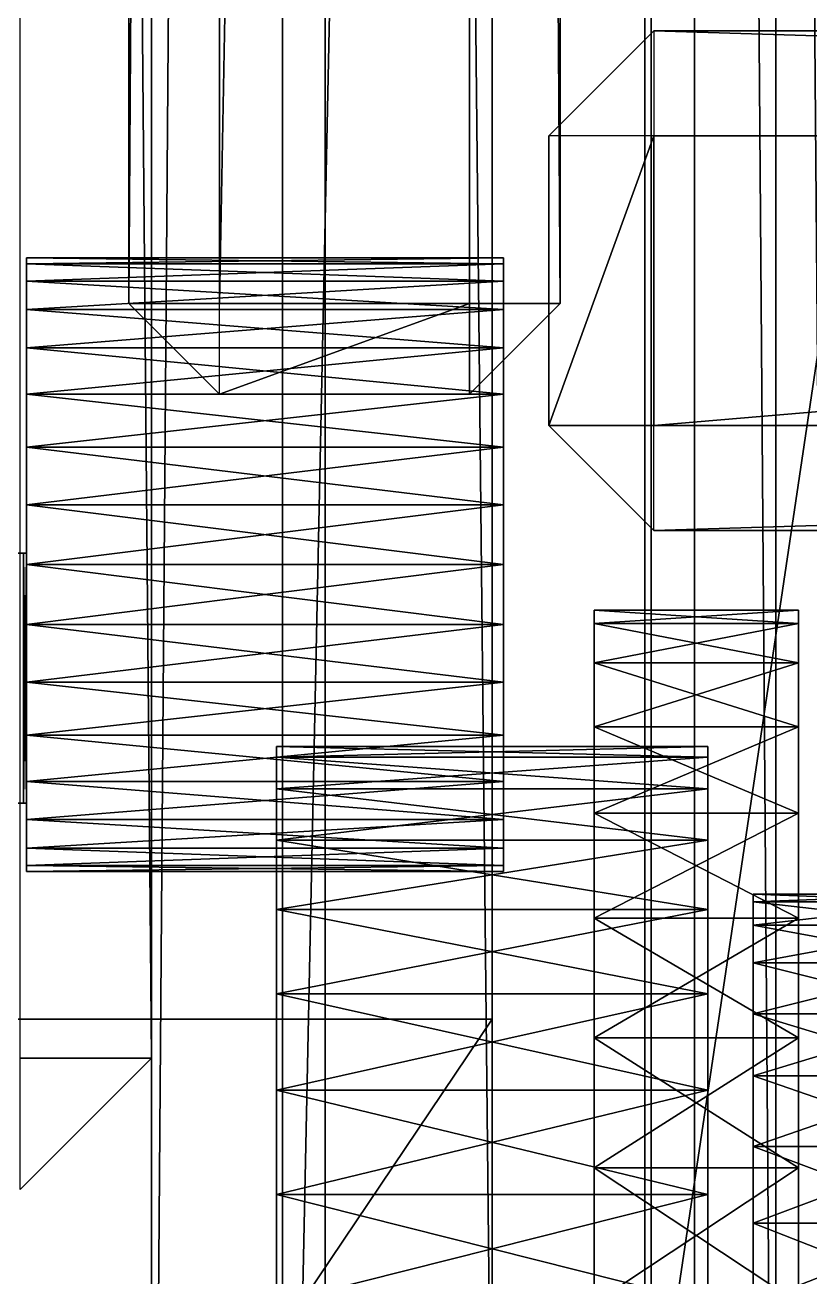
# Model space of a CAD drawing. Header units: millimetres. Extents: x -18 to 4450, y -985 to 970.
# Drawn here: x 3428.9 to 3498, y -672.7 to -562.5 of the extents above; entities that cross this region are included whole.
import ezdxf

# ---------------------------------------------------------------- set-up
doc = ezdxf.new("R2010")
doc.units = ezdxf.units.MM
for name, color, linetype in [('body__floor_pan', 40, 'CONTINUOUS'), ('body__left_rear_tail_lamp', 1, 'CONTINUOUS'), ('body__rear_left_tail_lamp_chrome_bezel', 9, 'CONTINUOUS'), ('body__rear_left_tail_lamp_inner_lens', 1, 'CONTINUOUS'), ('body__tailgate_hinge_or_chain_anchor_1', 9, 'CONTINUOUS'), ('body__tailgate_lower_pressed_panel', 40, 'CONTINUOUS'), ('body__tailgate_panel', 40, 'CONTINUOUS'), ('body__tailgate_upper_pressed_panel', 40, 'CONTINUOUS'), ('chassis__left_rear_bumper_stay_bolt_1', 9, 'CONTINUOUS'), ('chassis__left_rear_bumper_stay_outer_plate', 251, 'CONTINUOUS'), ('hard_top__left_hardtop_rear_corner_radius_facet', 8, 'CONTINUOUS'), ('hard_top__rear_barn_door_left_subtle_crown', 40, 'CONTINUOUS'), ('hard_top__rear_hardtop_panel', 40, 'CONTINUOUS'), ('hard_top__rear_roof_overhang_skin', 7, 'CONTINUOUS'), ('hard_top__white_hardtop_crowned_roof_skin', 7, 'CONTINUOUS'), ('hard_top__white_hardtop_roof', 7, 'CONTINUOUS')]:
    doc.layers.add(name, color=color, linetype=linetype)

msp = doc.modelspace()

# ---------------------------------------------------------------- linework, layer by layer
at = {"layer": 'body__floor_pan'}
for points in [[(3440.000057, -653.450012, 626.550019), (3428.450108, -653.450012, 615.00001), (3428.450108, 653.450012, 615.00001)], [(3440.000057, -653.450012, 626.550019), (3428.450108, 653.450012, 615.00001), (3440.000057, 653.450012, 626.550019)], [(3440.000057, -653.450012, 658.450007), (3428.450108, -653.450012, 670.000017), (3428.450108, 653.450012, 670.000017)], [(3440.000057, -653.450012, 658.450007), (3428.450108, 653.450012, 670.000017), (3440.000057, 653.450012, 658.450007)], [(3440.000057, -653.450012, 626.550019), (3440.000057, 653.450012, 626.550019), (3440.000057, 653.450012, 658.450007)], [(3440.000057, -653.450012, 626.550019), (3440.000057, 653.450012, 658.450007), (3440.000057, -653.450012, 658.450007)], [(3440.000057, -653.450012, 626.550019), (3428.450108, -665.000021, 626.550019), (3428.450108, -665.000021, 658.450007)], [(3440.000057, -653.450012, 626.550019), (3428.450108, -665.000021, 658.450007), (3440.000057, -653.450012, 658.450007)], [(3440.000057, -653.450012, 626.550019), (3428.450108, -665.000021, 626.550019), (3428.450108, -653.450012, 615.00001)], [(3440.000057, -653.450012, 658.450007), (3428.450108, -665.000021, 658.450007), (3428.450108, -653.450012, 670.000017)]]:
    msp.add_3dface(points, dxfattribs=at)
at = {"layer": 'body__left_rear_tail_lamp'}
for points in [[(3450.999975, -625.999987, 930.000007), (3489.000082, -625.999987, 930.000007), (3489.000082, -626.941502, 939.5594)], [(3450.999975, -625.999987, 930.000007), (3489.000082, -626.941502, 939.5594), (3450.999975, -626.941502, 939.5594)], [(3450.999975, -675.000012, 930.000007), (3450.999975, -626.941502, 939.5594), (3450.999975, -625.999987, 930.000007)], [(3450.999975, -626.941502, 920.440555), (3489.000082, -626.941502, 920.440555), (3489.000082, -625.999987, 930.000007)], [(3450.999975, -626.941502, 920.440555), (3489.000082, -625.999987, 930.000007), (3450.999975, -625.999987, 930.000007)], [(3450.999975, -675.000012, 930.000007), (3450.999975, -625.999987, 930.000007), (3450.999975, -626.941502, 920.440555)], [(3450.999975, -626.941502, 939.5594), (3489.000082, -626.941502, 939.5594), (3489.000082, -629.729927, 948.751509)], [(3450.999975, -626.941502, 939.5594), (3489.000082, -629.729927, 948.751509), (3450.999975, -629.729927, 948.751509)], [(3450.999975, -675.000012, 930.000007), (3450.999975, -629.729927, 948.751509), (3450.999975, -626.941502, 939.5594)], [(3450.999975, -629.729927, 911.248505), (3489.000082, -629.729927, 911.248505), (3489.000082, -626.941502, 920.440555)], [(3450.999975, -629.729927, 911.248505), (3489.000082, -626.941502, 920.440555), (3450.999975, -626.941502, 920.440555)], [(3450.999975, -675.000012, 930.000007), (3450.999975, -626.941502, 920.440555), (3450.999975, -629.729927, 911.248505)], [(3489.000082, -675.000012, 930.000007), (3489.000082, -625.999987, 930.000007), (3489.000082, -626.941502, 939.5594)], [(3489.000082, -675.000012, 930.000007), (3489.000082, -626.941502, 920.440555), (3489.000082, -625.999987, 930.000007)], [(3489.000082, -675.000012, 930.000007), (3489.000082, -626.941502, 939.5594), (3489.000082, -629.729927, 948.751509)], [(3489.000082, -675.000012, 930.000007), (3489.000082, -629.729927, 911.248505), (3489.000082, -626.941502, 920.440555)], [(3450.999975, -629.729927, 948.751509), (3489.000082, -629.729927, 948.751509), (3489.000082, -634.257972, 957.222939)], [(3450.999975, -629.729927, 948.751509), (3489.000082, -634.257972, 957.222939), (3450.999975, -634.257972, 957.222939)], [(3450.999975, -675.000012, 930.000007), (3450.999975, -634.257972, 957.222939), (3450.999975, -629.729927, 948.751509)], [(3450.999975, -634.257972, 902.777076), (3489.000082, -634.257972, 902.777076), (3489.000082, -629.729927, 911.248505)], [(3450.999975, -634.257972, 902.777076), (3489.000082, -629.729927, 911.248505), (3450.999975, -629.729927, 911.248505)], [(3450.999975, -675.000012, 930.000007), (3450.999975, -629.729927, 911.248505), (3450.999975, -634.257972, 902.777076)], [(3489.000082, -675.000012, 930.000007), (3489.000082, -629.729927, 948.751509), (3489.000082, -634.257972, 957.222939)], [(3489.000082, -675.000012, 930.000007), (3489.000082, -634.257972, 902.777076), (3489.000082, -629.729927, 911.248505)], [(3450.999975, -634.257972, 957.222939), (3489.000082, -634.257972, 957.222939), (3489.000082, -640.351772, 964.648247)], [(3450.999975, -634.257972, 957.222939), (3489.000082, -640.351772, 964.648247), (3450.999975, -640.351772, 964.648247)], [(3450.999975, -675.000012, 930.000007), (3450.999975, -640.351772, 964.648247), (3450.999975, -634.257972, 957.222939)], [(3450.999975, -640.351772, 895.351768), (3489.000082, -640.351772, 895.351768), (3489.000082, -634.257972, 902.777076)], [(3450.999975, -640.351772, 895.351768), (3489.000082, -634.257972, 902.777076), (3450.999975, -634.257972, 902.777076)], [(3450.999975, -675.000012, 930.000007), (3450.999975, -634.257972, 902.777076), (3450.999975, -640.351772, 895.351768)], [(3489.000082, -675.000012, 930.000007), (3489.000082, -634.257972, 957.222939), (3489.000082, -640.351772, 964.648247)], [(3489.000082, -675.000012, 930.000007), (3489.000082, -640.351772, 895.351768), (3489.000082, -634.257972, 902.777076)], [(3450.999975, -640.351772, 964.648247), (3489.000082, -640.351772, 964.648247), (3489.000082, -647.777081, 970.741987)], [(3450.999975, -640.351772, 964.648247), (3489.000082, -647.777081, 970.741987), (3450.999975, -647.777081, 970.741987)], [(3450.999975, -675.000012, 930.000007), (3450.999975, -647.777081, 970.741987), (3450.999975, -640.351772, 964.648247)], [(3450.999975, -647.777081, 889.257967), (3489.000082, -647.777081, 889.257967), (3489.000082, -640.351772, 895.351768)], [(3450.999975, -647.777081, 889.257967), (3489.000082, -640.351772, 895.351768), (3450.999975, -640.351772, 895.351768)], [(3450.999975, -675.000012, 930.000007), (3450.999975, -640.351772, 895.351768), (3450.999975, -647.777081, 889.257967)], [(3489.000082, -675.000012, 930.000007), (3489.000082, -640.351772, 964.648247), (3489.000082, -647.777081, 970.741987)], [(3489.000082, -675.000012, 930.000007), (3489.000082, -647.777081, 889.257967), (3489.000082, -640.351772, 895.351768)], [(3450.999975, -647.777081, 970.741987), (3489.000082, -647.777081, 970.741987), (3489.000082, -656.24851, 975.270092)], [(3450.999975, -647.777081, 970.741987), (3489.000082, -656.24851, 975.270092), (3450.999975, -656.24851, 975.270092)], [(3450.999975, -675.000012, 930.000007), (3450.999975, -656.24851, 975.270092), (3450.999975, -647.777081, 970.741987)], [(3450.999975, -656.24851, 884.729922), (3489.000082, -656.24851, 884.729922), (3489.000082, -647.777081, 889.257967)], [(3450.999975, -656.24851, 884.729922), (3489.000082, -647.777081, 889.257967), (3450.999975, -647.777081, 889.257967)], [(3450.999975, -675.000012, 930.000007), (3450.999975, -647.777081, 889.257967), (3450.999975, -656.24851, 884.729922)], [(3489.000082, -675.000012, 930.000007), (3489.000082, -647.777081, 970.741987), (3489.000082, -656.24851, 975.270092)], [(3489.000082, -675.000012, 930.000007), (3489.000082, -656.24851, 884.729922), (3489.000082, -647.777081, 889.257967)], [(3450.999975, -656.24851, 975.270092), (3489.000082, -656.24851, 975.270092), (3489.000082, -665.440559, 978.058457)], [(3450.999975, -656.24851, 975.270092), (3489.000082, -665.440559, 978.058457), (3450.999975, -665.440559, 978.058457)], [(3450.999975, -675.000012, 930.000007), (3450.999975, -665.440559, 978.058457), (3450.999975, -656.24851, 975.270092)], [(3450.999975, -665.440559, 881.941497), (3489.000082, -665.440559, 881.941497), (3489.000082, -656.24851, 884.729922)], [(3450.999975, -665.440559, 881.941497), (3489.000082, -656.24851, 884.729922), (3450.999975, -656.24851, 884.729922)], [(3450.999975, -675.000012, 930.000007), (3450.999975, -656.24851, 884.729922), (3450.999975, -665.440559, 881.941497)], [(3489.000082, -675.000012, 930.000007), (3489.000082, -656.24851, 975.270092), (3489.000082, -665.440559, 978.058457)], [(3489.000082, -675.000012, 930.000007), (3489.000082, -665.440559, 881.941497), (3489.000082, -656.24851, 884.729922)], [(3450.999975, -665.440559, 978.058457), (3489.000082, -665.440559, 978.058457), (3489.000082, -675.000012, 978.999972)], [(3450.999975, -665.440559, 978.058457), (3489.000082, -675.000012, 978.999972), (3450.999975, -675.000012, 978.999972)], [(3450.999975, -675.000012, 930.000007), (3450.999975, -675.000012, 978.999972), (3450.999975, -665.440559, 978.058457)], [(3450.999975, -675.000012, 880.999982), (3489.000082, -675.000012, 880.999982), (3489.000082, -665.440559, 881.941497)], [(3450.999975, -675.000012, 880.999982), (3489.000082, -665.440559, 881.941497), (3450.999975, -665.440559, 881.941497)], [(3450.999975, -675.000012, 930.000007), (3450.999975, -665.440559, 881.941497), (3450.999975, -675.000012, 880.999982)], [(3489.000082, -675.000012, 930.000007), (3489.000082, -665.440559, 978.058457), (3489.000082, -675.000012, 978.999972)], [(3489.000082, -675.000012, 930.000007), (3489.000082, -675.000012, 880.999982), (3489.000082, -665.440559, 881.941497)]]:
    msp.add_3dface(points, dxfattribs=at)
at = {"layer": 'body__rear_left_tail_lamp_chrome_bezel'}
for points in [[(3479.000092, -614.000022, 930.000007), (3496.999979, -614.000022, 930.000007), (3496.999979, -615.172088, 941.900492)], [(3479.000092, -614.000022, 930.000007), (3496.999979, -615.172088, 941.900492), (3479.000092, -615.172088, 941.900492)], [(3479.000092, -675.000012, 930.000007), (3479.000092, -615.172088, 941.900492), (3479.000092, -614.000022, 930.000007)], [(3479.000092, -615.172088, 918.099463), (3496.999979, -615.172088, 918.099463), (3496.999979, -614.000022, 930.000007)], [(3479.000092, -615.172088, 918.099463), (3496.999979, -614.000022, 930.000007), (3479.000092, -614.000022, 930.000007)], [(3479.000092, -675.000012, 930.000007), (3479.000092, -614.000022, 930.000007), (3479.000092, -615.172088, 918.099463)], [(3496.999979, -675.000012, 930.000007), (3496.999979, -614.000022, 930.000007), (3496.999979, -615.172088, 941.900492)], [(3496.999979, -675.000012, 930.000007), (3496.999979, -615.172088, 918.099463), (3496.999979, -614.000022, 930.000007)], [(3479.000092, -615.172088, 941.900492), (3496.999979, -615.172088, 941.900492), (3496.999979, -618.643343, 953.343689)], [(3479.000092, -615.172088, 941.900492), (3496.999979, -618.643343, 953.343689), (3479.000092, -618.643343, 953.343689)], [(3479.000092, -675.000012, 930.000007), (3479.000092, -618.643343, 953.343689), (3479.000092, -615.172088, 941.900492)], [(3479.000092, -618.643343, 906.656325), (3496.999979, -618.643343, 906.656325), (3496.999979, -615.172088, 918.099463)], [(3479.000092, -618.643343, 906.656325), (3496.999979, -615.172088, 918.099463), (3479.000092, -615.172088, 918.099463)], [(3479.000092, -675.000012, 930.000007), (3479.000092, -615.172088, 918.099463), (3479.000092, -618.643343, 906.656325)], [(3496.999979, -675.000012, 930.000007), (3496.999979, -615.172088, 941.900492), (3496.999979, -618.643343, 953.343689)], [(3496.999979, -675.000012, 930.000007), (3496.999979, -618.643343, 906.656325), (3496.999979, -615.172088, 918.099463)], [(3479.000092, -618.643343, 953.343689), (3496.999979, -618.643343, 953.343689), (3496.999979, -624.280334, 963.889778)], [(3479.000092, -618.643343, 953.343689), (3496.999979, -624.280334, 963.889778), (3479.000092, -624.280334, 963.889778)], [(3479.000092, -675.000012, 930.000007), (3479.000092, -624.280334, 963.889778), (3479.000092, -618.643343, 953.343689)], [(3479.000092, -624.280334, 896.110237), (3496.999979, -624.280334, 896.110237), (3496.999979, -618.643343, 906.656325)], [(3479.000092, -624.280334, 896.110237), (3496.999979, -618.643343, 906.656325), (3479.000092, -618.643343, 906.656325)], [(3479.000092, -675.000012, 930.000007), (3479.000092, -618.643343, 906.656325), (3479.000092, -624.280334, 896.110237)], [(3496.999979, -675.000012, 930.000007), (3496.999979, -618.643343, 953.343689), (3496.999979, -624.280334, 963.889778)], [(3496.999979, -675.000012, 930.000007), (3496.999979, -624.280334, 896.110237), (3496.999979, -618.643343, 906.656325)], [(3479.000092, -624.280334, 963.889778), (3496.999979, -624.280334, 963.889778), (3496.999979, -631.866515, 973.133504)], [(3479.000092, -624.280334, 963.889778), (3496.999979, -631.866515, 973.133504), (3479.000092, -631.866515, 973.133504)], [(3479.000092, -675.000012, 930.000007), (3479.000092, -631.866515, 973.133504), (3479.000092, -624.280334, 963.889778)], [(3479.000092, -631.866515, 886.86651), (3496.999979, -631.866515, 886.86651), (3496.999979, -624.280334, 896.110237)], [(3479.000092, -631.866515, 886.86651), (3496.999979, -624.280334, 896.110237), (3479.000092, -624.280334, 896.110237)], [(3479.000092, -675.000012, 930.000007), (3479.000092, -624.280334, 896.110237), (3479.000092, -631.866515, 886.86651)], [(3496.999979, -675.000012, 930.000007), (3496.999979, -624.280334, 963.889778), (3496.999979, -631.866515, 973.133504)], [(3496.999979, -675.000012, 930.000007), (3496.999979, -631.866515, 886.86651), (3496.999979, -624.280334, 896.110237)], [(3479.000092, -631.866515, 973.133504), (3496.999979, -631.866515, 973.133504), (3496.999979, -641.110241, 980.719626)], [(3479.000092, -631.866515, 973.133504), (3496.999979, -641.110241, 980.719626), (3479.000092, -641.110241, 980.719626)], [(3479.000092, -675.000012, 930.000007), (3479.000092, -641.110241, 980.719626), (3479.000092, -631.866515, 973.133504)], [(3479.000092, -641.110241, 879.280329), (3496.999979, -641.110241, 879.280329), (3496.999979, -631.866515, 886.86651)], [(3479.000092, -641.110241, 879.280329), (3496.999979, -631.866515, 886.86651), (3479.000092, -631.866515, 886.86651)], [(3479.000092, -675.000012, 930.000007), (3479.000092, -631.866515, 886.86651), (3479.000092, -641.110241, 879.280329)], [(3496.999979, -675.000012, 930.000007), (3496.999979, -631.866515, 973.133504), (3496.999979, -641.110241, 980.719626)], [(3496.999979, -675.000012, 930.000007), (3496.999979, -641.110241, 879.280329), (3496.999979, -631.866515, 886.86651)], [(3479.000092, -641.110241, 980.719626), (3496.999979, -641.110241, 980.719626), (3496.999979, -651.65633, 986.356676)], [(3479.000092, -641.110241, 980.719626), (3496.999979, -651.65633, 986.356676), (3479.000092, -651.65633, 986.356676)], [(3479.000092, -675.000012, 930.000007), (3479.000092, -651.65633, 986.356676), (3479.000092, -641.110241, 980.719626)], [(3479.000092, -651.65633, 873.643339), (3496.999979, -651.65633, 873.643339), (3496.999979, -641.110241, 879.280329)], [(3479.000092, -651.65633, 873.643339), (3496.999979, -641.110241, 879.280329), (3479.000092, -641.110241, 879.280329)], [(3479.000092, -675.000012, 930.000007), (3479.000092, -641.110241, 879.280329), (3479.000092, -651.65633, 873.643339)], [(3496.999979, -675.000012, 930.000007), (3496.999979, -641.110241, 980.719626), (3496.999979, -651.65633, 986.356676)], [(3496.999979, -675.000012, 930.000007), (3496.999979, -651.65633, 873.643339), (3496.999979, -641.110241, 879.280329)], [(3479.000092, -651.65633, 986.356676), (3496.999979, -651.65633, 986.356676), (3496.999979, -663.099468, 989.827931)], [(3479.000092, -651.65633, 986.356676), (3496.999979, -663.099468, 989.827931), (3479.000092, -663.099468, 989.827931)], [(3479.000092, -675.000012, 930.000007), (3479.000092, -663.099468, 989.827931), (3479.000092, -651.65633, 986.356676)], [(3479.000092, -663.099468, 870.172083), (3496.999979, -663.099468, 870.172083), (3496.999979, -651.65633, 873.643339)], [(3479.000092, -663.099468, 870.172083), (3496.999979, -651.65633, 873.643339), (3479.000092, -651.65633, 873.643339)], [(3479.000092, -675.000012, 930.000007), (3479.000092, -651.65633, 873.643339), (3479.000092, -663.099468, 870.172083)], [(3496.999979, -675.000012, 930.000007), (3496.999979, -651.65633, 986.356676), (3496.999979, -663.099468, 989.827931)], [(3496.999979, -675.000012, 930.000007), (3496.999979, -663.099468, 870.172083), (3496.999979, -651.65633, 873.643339)], [(3479.000092, -663.099468, 989.827931), (3496.999979, -663.099468, 989.827931), (3496.999979, -675.000012, 990.999997)], [(3479.000092, -663.099468, 989.827931), (3496.999979, -675.000012, 990.999997), (3479.000092, -675.000012, 990.999997)], [(3479.000092, -675.000012, 930.000007), (3479.000092, -675.000012, 990.999997), (3479.000092, -663.099468, 989.827931)], [(3479.000092, -675.000012, 869.000018), (3496.999979, -675.000012, 869.000018), (3496.999979, -663.099468, 870.172083)], [(3479.000092, -675.000012, 869.000018), (3496.999979, -663.099468, 870.172083), (3479.000092, -663.099468, 870.172083)], [(3479.000092, -675.000012, 930.000007), (3479.000092, -663.099468, 870.172083), (3479.000092, -675.000012, 869.000018)], [(3496.999979, -675.000012, 930.000007), (3496.999979, -663.099468, 989.827931), (3496.999979, -675.000012, 990.999997)], [(3496.999979, -675.000012, 930.000007), (3496.999979, -675.000012, 869.000018), (3496.999979, -663.099468, 870.172083)]]:
    msp.add_3dface(points, dxfattribs=at)
at = {"layer": 'body__rear_left_tail_lamp_inner_lens'}
for points in [[(3493.000031, -638.999999, 930.000007), (3510.999918, -638.999999, 930.000007), (3510.999918, -639.69171, 937.023222)], [(3493.000031, -638.999999, 930.000007), (3510.999918, -639.69171, 937.023222), (3493.000031, -639.69171, 937.023222)], [(3493.000031, -675.000012, 930.000007), (3493.000031, -639.69171, 937.023222), (3493.000031, -638.999999, 930.000007)], [(3493.000031, -639.69171, 922.976732), (3510.999918, -639.69171, 922.976732), (3510.999918, -638.999999, 930.000007)], [(3493.000031, -639.69171, 922.976732), (3510.999918, -638.999999, 930.000007), (3493.000031, -638.999999, 930.000007)], [(3493.000031, -675.000012, 930.000007), (3493.000031, -638.999999, 930.000007), (3493.000031, -639.69171, 922.976732)], [(3493.000031, -639.69171, 937.023222), (3510.999918, -639.69171, 937.023222), (3510.999918, -641.740322, 943.776608)], [(3493.000031, -639.69171, 937.023222), (3510.999918, -641.740322, 943.776608), (3493.000031, -641.740322, 943.776608)], [(3493.000031, -675.000012, 930.000007), (3493.000031, -641.740322, 943.776608), (3493.000031, -639.69171, 937.023222)], [(3493.000031, -641.740322, 916.223407), (3510.999918, -641.740322, 916.223407), (3510.999918, -639.69171, 922.976732)], [(3493.000031, -641.740322, 916.223407), (3510.999918, -639.69171, 922.976732), (3493.000031, -639.69171, 922.976732)], [(3493.000031, -675.000012, 930.000007), (3493.000031, -639.69171, 922.976732), (3493.000031, -641.740322, 916.223407)], [(3493.000031, -641.740322, 943.776608), (3510.999918, -641.740322, 943.776608), (3510.999918, -645.067096, 950.000525)], [(3493.000031, -641.740322, 943.776608), (3510.999918, -645.067096, 950.000525), (3493.000031, -645.067096, 950.000525)], [(3493.000031, -675.000012, 930.000007), (3493.000031, -645.067096, 950.000525), (3493.000031, -641.740322, 943.776608)], [(3493.000031, -645.067096, 909.99949), (3510.999918, -645.067096, 909.99949), (3510.999918, -641.740322, 916.223407)], [(3493.000031, -645.067096, 909.99949), (3510.999918, -641.740322, 916.223407), (3493.000031, -641.740322, 916.223407)], [(3493.000031, -675.000012, 930.000007), (3493.000031, -641.740322, 916.223407), (3493.000031, -645.067096, 909.99949)], [(3493.000031, -645.067096, 950.000525), (3510.999918, -645.067096, 950.000525), (3510.999918, -649.544179, 955.45584)], [(3493.000031, -645.067096, 950.000525), (3510.999918, -649.544179, 955.45584), (3493.000031, -649.544179, 955.45584)], [(3493.000031, -675.000012, 930.000007), (3493.000031, -649.544179, 955.45584), (3493.000031, -645.067096, 950.000525)], [(3493.000031, -649.544179, 904.544175), (3510.999918, -649.544179, 904.544175), (3510.999918, -645.067096, 909.99949)], [(3493.000031, -649.544179, 904.544175), (3510.999918, -645.067096, 909.99949), (3493.000031, -645.067096, 909.99949)], [(3493.000031, -675.000012, 930.000007), (3493.000031, -645.067096, 909.99949), (3493.000031, -649.544179, 904.544175)], [(3493.000031, -649.544179, 955.45584), (3510.999918, -649.544179, 955.45584), (3510.999918, -654.999495, 959.932923)], [(3493.000031, -649.544179, 955.45584), (3510.999918, -654.999495, 959.932923), (3493.000031, -654.999495, 959.932923)], [(3493.000031, -675.000012, 930.000007), (3493.000031, -654.999495, 959.932923), (3493.000031, -649.544179, 955.45584)], [(3493.000031, -654.999495, 900.067091), (3510.999918, -654.999495, 900.067091), (3510.999918, -649.544179, 904.544175)], [(3493.000031, -654.999495, 900.067091), (3510.999918, -649.544179, 904.544175), (3493.000031, -649.544179, 904.544175)], [(3493.000031, -675.000012, 930.000007), (3493.000031, -649.544179, 904.544175), (3493.000031, -654.999495, 900.067091)], [(3493.000031, -654.999495, 959.932923), (3510.999918, -654.999495, 959.932923), (3510.999918, -661.223412, 963.259637)], [(3493.000031, -654.999495, 959.932923), (3510.999918, -661.223412, 963.259637), (3493.000031, -661.223412, 963.259637)], [(3493.000031, -675.000012, 930.000007), (3493.000031, -661.223412, 963.259637), (3493.000031, -654.999495, 959.932923)], [(3493.000031, -661.223412, 896.740317), (3510.999918, -661.223412, 896.740317), (3510.999918, -654.999495, 900.067091)], [(3493.000031, -661.223412, 896.740317), (3510.999918, -654.999495, 900.067091), (3493.000031, -654.999495, 900.067091)], [(3493.000031, -675.000012, 930.000007), (3493.000031, -654.999495, 900.067091), (3493.000031, -661.223412, 896.740317)], [(3493.000031, -661.223412, 963.259637), (3510.999918, -661.223412, 963.259637), (3510.999918, -667.976737, 965.308249)], [(3493.000031, -661.223412, 963.259637), (3510.999918, -667.976737, 965.308249), (3493.000031, -667.976737, 965.308249)], [(3493.000031, -675.000012, 930.000007), (3493.000031, -667.976737, 965.308249), (3493.000031, -661.223412, 963.259637)], [(3493.000031, -667.976737, 894.691706), (3510.999918, -667.976737, 894.691706), (3510.999918, -661.223412, 896.740317)], [(3493.000031, -667.976737, 894.691706), (3510.999918, -661.223412, 896.740317), (3493.000031, -661.223412, 896.740317)], [(3493.000031, -675.000012, 930.000007), (3493.000031, -661.223412, 896.740317), (3493.000031, -667.976737, 894.691706)], [(3493.000031, -667.976737, 965.308249), (3510.999918, -667.976737, 965.308249), (3510.999918, -675.000012, 966.000021)], [(3493.000031, -667.976737, 965.308249), (3510.999918, -675.000012, 966.000021), (3493.000031, -675.000012, 966.000021)], [(3493.000031, -675.000012, 930.000007), (3493.000031, -675.000012, 966.000021), (3493.000031, -667.976737, 965.308249)], [(3493.000031, -675.000012, 893.999994), (3510.999918, -675.000012, 893.999994), (3510.999918, -667.976737, 894.691706)], [(3493.000031, -675.000012, 893.999994), (3510.999918, -667.976737, 894.691706), (3493.000031, -667.976737, 894.691706)], [(3493.000031, -675.000012, 930.000007), (3493.000031, -667.976737, 894.691706), (3493.000031, -675.000012, 893.999994)]]:
    msp.add_3dface(points, dxfattribs=at)
at = {"layer": 'body__tailgate_hinge_or_chain_anchor_1'}
for points in [[(3428.999901, -583.000004, 800.000012), (3470.999956, -583.000004, 800.000012), (3470.999956, -583.518803, 805.267453)], [(3428.999901, -583.000004, 800.000012), (3470.999956, -583.518803, 805.267453), (3428.999901, -583.518803, 805.267453)], [(3428.999901, -610.000014, 800.000012), (3428.999901, -583.518803, 805.267453), (3428.999901, -583.000004, 800.000012)], [(3428.999901, -583.518803, 794.732571), (3470.999956, -583.518803, 794.732571), (3470.999956, -583.000004, 800.000012)], [(3428.999901, -583.518803, 794.732571), (3470.999956, -583.000004, 800.000012), (3428.999901, -583.000004, 800.000012)], [(3428.999901, -610.000014, 800.000012), (3428.999901, -583.000004, 800.000012), (3428.999901, -583.518803, 794.732571)], [(3428.999901, -583.518803, 805.267453), (3470.999956, -583.518803, 805.267453), (3470.999956, -585.055232, 810.332477)], [(3428.999901, -583.518803, 805.267453), (3470.999956, -585.055232, 810.332477), (3428.999901, -585.055232, 810.332477)], [(3428.999901, -610.000014, 800.000012), (3428.999901, -585.055232, 810.332477), (3428.999901, -583.518803, 805.267453)], [(3428.999901, -585.055232, 789.667547), (3470.999956, -585.055232, 789.667547), (3470.999956, -583.518803, 794.732571)], [(3428.999901, -585.055232, 789.667547), (3470.999956, -583.518803, 794.732571), (3428.999901, -583.518803, 794.732571)], [(3428.999901, -610.000014, 800.000012), (3428.999901, -583.518803, 794.732571), (3428.999901, -585.055232, 789.667547)], [(3470.999956, -610.000014, 800.000012), (3470.999956, -583.000004, 800.000012), (3470.999956, -583.518803, 805.267453)], [(3470.999956, -610.000014, 800.000012), (3470.999956, -583.518803, 794.732571), (3470.999956, -583.000004, 800.000012)], [(3470.999956, -610.000014, 800.000012), (3470.999956, -583.518803, 805.267453), (3470.999956, -585.055232, 810.332477)], [(3470.999956, -610.000014, 800.000012), (3470.999956, -585.055232, 789.667547), (3470.999956, -583.518803, 794.732571)], [(3428.999901, -585.055232, 810.332477), (3470.999956, -585.055232, 810.332477), (3470.999956, -587.550342, 815.000415)], [(3428.999901, -585.055232, 810.332477), (3470.999956, -587.550342, 815.000415), (3428.999901, -587.550342, 815.000415)], [(3428.999901, -610.000014, 800.000012), (3428.999901, -587.550342, 815.000415), (3428.999901, -585.055232, 810.332477)], [(3428.999901, -587.550342, 784.999609), (3470.999956, -587.550342, 784.999609), (3470.999956, -585.055232, 789.667547)], [(3428.999901, -587.550342, 784.999609), (3470.999956, -585.055232, 789.667547), (3428.999901, -585.055232, 789.667547)], [(3428.999901, -610.000014, 800.000012), (3428.999901, -585.055232, 789.667547), (3428.999901, -587.550342, 784.999609)], [(3470.999956, -610.000014, 800.000012), (3470.999956, -585.055232, 810.332477), (3470.999956, -587.550342, 815.000415)], [(3470.999956, -610.000014, 800.000012), (3470.999956, -587.550342, 784.999609), (3470.999956, -585.055232, 789.667547)], [(3428.999901, -587.550342, 815.000415), (3470.999956, -587.550342, 815.000415), (3470.999956, -590.90811, 819.091856)], [(3428.999901, -587.550342, 815.000415), (3470.999956, -590.90811, 819.091856), (3428.999901, -590.90811, 819.091856)], [(3428.999901, -610.000014, 800.000012), (3428.999901, -590.90811, 819.091856), (3428.999901, -587.550342, 815.000415)], [(3428.999901, -590.90811, 780.908108), (3470.999956, -590.90811, 780.908108), (3470.999956, -587.550342, 784.999609)], [(3428.999901, -590.90811, 780.908108), (3470.999956, -587.550342, 784.999609), (3428.999901, -587.550342, 784.999609)], [(3428.999901, -610.000014, 800.000012), (3428.999901, -587.550342, 784.999609), (3428.999901, -590.90811, 780.908108)], [(3470.999956, -610.000014, 800.000012), (3470.999956, -587.550342, 815.000415), (3470.999956, -590.90811, 819.091856)], [(3470.999956, -610.000014, 800.000012), (3470.999956, -590.90811, 780.908108), (3470.999956, -587.550342, 784.999609)], [(3428.999901, -590.90811, 819.091856), (3470.999956, -590.90811, 819.091856), (3470.999956, -594.999611, 822.449684)], [(3428.999901, -590.90811, 819.091856), (3470.999956, -594.999611, 822.449684), (3428.999901, -594.999611, 822.449684)], [(3428.999901, -610.000014, 800.000012), (3428.999901, -594.999611, 822.449684), (3428.999901, -590.90811, 819.091856)], [(3428.999901, -594.999611, 777.55034), (3470.999956, -594.999611, 777.55034), (3470.999956, -590.90811, 780.908108)], [(3428.999901, -594.999611, 777.55034), (3470.999956, -590.90811, 780.908108), (3428.999901, -590.90811, 780.908108)], [(3428.999901, -610.000014, 800.000012), (3428.999901, -590.90811, 780.908108), (3428.999901, -594.999611, 777.55034)], [(3470.999956, -610.000014, 800.000012), (3470.999956, -590.90811, 819.091856), (3470.999956, -594.999611, 822.449684)], [(3470.999956, -610.000014, 800.000012), (3470.999956, -594.999611, 777.55034), (3470.999956, -590.90811, 780.908108)], [(3428.999901, -594.999611, 822.449684), (3470.999956, -594.999611, 822.449684), (3470.999956, -599.667549, 824.944735)], [(3428.999901, -594.999611, 822.449684), (3470.999956, -599.667549, 824.944735), (3428.999901, -599.667549, 824.944735)], [(3428.999901, -610.000014, 800.000012), (3428.999901, -599.667549, 824.944735), (3428.999901, -594.999611, 822.449684)], [(3428.999901, -599.667549, 775.05523), (3470.999956, -599.667549, 775.05523), (3470.999956, -594.999611, 777.55034)], [(3428.999901, -599.667549, 775.05523), (3470.999956, -594.999611, 777.55034), (3428.999901, -594.999611, 777.55034)], [(3428.999901, -610.000014, 800.000012), (3428.999901, -594.999611, 777.55034), (3428.999901, -599.667549, 775.05523)], [(3470.999956, -610.000014, 800.000012), (3470.999956, -594.999611, 822.449684), (3470.999956, -599.667549, 824.944735)], [(3470.999956, -610.000014, 800.000012), (3470.999956, -599.667549, 775.05523), (3470.999956, -594.999611, 777.55034)], [(3428.999901, -599.667549, 824.944735), (3470.999956, -599.667549, 824.944735), (3470.999956, -604.732573, 826.481223)], [(3428.999901, -599.667549, 824.944735), (3470.999956, -604.732573, 826.481223), (3428.999901, -604.732573, 826.481223)], [(3428.999901, -610.000014, 800.000012), (3428.999901, -604.732573, 826.481223), (3428.999901, -599.667549, 824.944735)], [(3428.999901, -604.732573, 773.518801), (3470.999956, -604.732573, 773.518801), (3470.999956, -599.667549, 775.05523)], [(3428.999901, -604.732573, 773.518801), (3470.999956, -599.667549, 775.05523), (3428.999901, -599.667549, 775.05523)], [(3428.999901, -610.000014, 800.000012), (3428.999901, -599.667549, 775.05523), (3428.999901, -604.732573, 773.518801)], [(3470.999956, -610.000014, 800.000012), (3470.999956, -599.667549, 824.944735), (3470.999956, -604.732573, 826.481223)], [(3470.999956, -610.000014, 800.000012), (3470.999956, -604.732573, 773.518801), (3470.999956, -599.667549, 775.05523)], [(3428.999901, -604.732573, 826.481223), (3470.999956, -604.732573, 826.481223), (3470.999956, -610.000014, 827.000022)], [(3428.999901, -604.732573, 826.481223), (3470.999956, -610.000014, 827.000022), (3428.999901, -610.000014, 827.000022)], [(3428.999901, -610.000014, 800.000012), (3428.999901, -610.000014, 827.000022), (3428.999901, -604.732573, 826.481223)], [(3428.999901, -610.000014, 773.000002), (3470.999956, -610.000014, 773.000002), (3470.999956, -604.732573, 773.518801)], [(3428.999901, -610.000014, 773.000002), (3470.999956, -604.732573, 773.518801), (3428.999901, -604.732573, 773.518801)], [(3428.999901, -610.000014, 800.000012), (3428.999901, -604.732573, 773.518801), (3428.999901, -610.000014, 773.000002)], [(3470.999956, -610.000014, 800.000012), (3470.999956, -604.732573, 826.481223), (3470.999956, -610.000014, 827.000022)], [(3470.999956, -610.000014, 800.000012), (3470.999956, -610.000014, 773.000002), (3470.999956, -604.732573, 773.518801)], [(3428.999901, -610.000014, 827.000022), (3470.999956, -610.000014, 827.000022), (3470.999956, -615.267456, 826.481223)], [(3428.999901, -610.000014, 827.000022), (3470.999956, -615.267456, 826.481223), (3428.999901, -615.267456, 826.481223)], [(3428.999901, -610.000014, 800.000012), (3428.999901, -615.267456, 826.481223), (3428.999901, -610.000014, 827.000022)], [(3428.999901, -610.000014, 800.000012), (3428.999901, -620.332479, 824.944735), (3428.999901, -615.267456, 826.481223)], [(3428.999901, -610.000014, 800.000012), (3428.999901, -625.000417, 822.449684), (3428.999901, -620.332479, 824.944735)], [(3428.999901, -610.000014, 800.000012), (3428.999901, -629.091859, 819.091856), (3428.999901, -625.000417, 822.449684)], [(3428.999901, -610.000014, 800.000012), (3428.999901, -632.449687, 815.000415), (3428.999901, -629.091859, 819.091856)], [(3428.999901, -610.000014, 800.000012), (3428.999901, -634.944737, 810.332477), (3428.999901, -632.449687, 815.000415)], [(3428.999901, -610.000014, 800.000012), (3428.999901, -636.481225, 805.267453), (3428.999901, -634.944737, 810.332477)], [(3428.999901, -610.000014, 800.000012), (3428.999901, -637.000024, 800.000012), (3428.999901, -636.481225, 805.267453)], [(3428.999901, -610.000014, 800.000012), (3428.999901, -636.481225, 794.732571), (3428.999901, -637.000024, 800.000012)], [(3428.999901, -610.000014, 800.000012), (3428.999901, -634.944737, 789.667547), (3428.999901, -636.481225, 794.732571)], [(3428.999901, -610.000014, 800.000012), (3428.999901, -632.449687, 784.999609), (3428.999901, -634.944737, 789.667547)], [(3428.999901, -610.000014, 800.000012), (3428.999901, -629.091859, 780.908108), (3428.999901, -632.449687, 784.999609)], [(3428.999901, -610.000014, 800.000012), (3428.999901, -625.000417, 777.55034), (3428.999901, -629.091859, 780.908108)], [(3428.999901, -610.000014, 800.000012), (3428.999901, -620.332479, 775.05523), (3428.999901, -625.000417, 777.55034)], [(3428.999901, -610.000014, 800.000012), (3428.999901, -615.267456, 773.518801), (3428.999901, -620.332479, 775.05523)], [(3428.999901, -615.267456, 773.518801), (3470.999956, -615.267456, 773.518801), (3470.999956, -610.000014, 773.000002)], [(3428.999901, -615.267456, 773.518801), (3470.999956, -610.000014, 773.000002), (3428.999901, -610.000014, 773.000002)], [(3428.999901, -610.000014, 800.000012), (3428.999901, -610.000014, 773.000002), (3428.999901, -615.267456, 773.518801)], [(3470.999956, -610.000014, 800.000012), (3470.999956, -610.000014, 827.000022), (3470.999956, -615.267456, 826.481223)], [(3470.999956, -610.000014, 800.000012), (3470.999956, -615.267456, 826.481223), (3470.999956, -620.332479, 824.944735)], [(3470.999956, -610.000014, 800.000012), (3470.999956, -620.332479, 824.944735), (3470.999956, -625.000417, 822.449684)], [(3470.999956, -610.000014, 800.000012), (3470.999956, -625.000417, 822.449684), (3470.999956, -629.091859, 819.091856)], [(3470.999956, -610.000014, 800.000012), (3470.999956, -629.091859, 819.091856), (3470.999956, -632.449687, 815.000415)], [(3470.999956, -610.000014, 800.000012), (3470.999956, -632.449687, 815.000415), (3470.999956, -634.944737, 810.332477)], [(3470.999956, -610.000014, 800.000012), (3470.999956, -634.944737, 810.332477), (3470.999956, -636.481225, 805.267453)], [(3470.999956, -610.000014, 800.000012), (3470.999956, -636.481225, 805.267453), (3470.999956, -637.000024, 800.000012)], [(3470.999956, -610.000014, 800.000012), (3470.999956, -637.000024, 800.000012), (3470.999956, -636.481225, 794.732571)], [(3470.999956, -610.000014, 800.000012), (3470.999956, -636.481225, 794.732571), (3470.999956, -634.944737, 789.667547)], [(3470.999956, -610.000014, 800.000012), (3470.999956, -634.944737, 789.667547), (3470.999956, -632.449687, 784.999609)], [(3470.999956, -610.000014, 800.000012), (3470.999956, -632.449687, 784.999609), (3470.999956, -629.091859, 780.908108)], [(3470.999956, -610.000014, 800.000012), (3470.999956, -629.091859, 780.908108), (3470.999956, -625.000417, 777.55034)], [(3470.999956, -610.000014, 800.000012), (3470.999956, -625.000417, 777.55034), (3470.999956, -620.332479, 775.05523)], [(3470.999956, -610.000014, 800.000012), (3470.999956, -620.332479, 775.05523), (3470.999956, -615.267456, 773.518801)], [(3470.999956, -610.000014, 800.000012), (3470.999956, -615.267456, 773.518801), (3470.999956, -610.000014, 773.000002)], [(3428.999901, -615.267456, 826.481223), (3470.999956, -615.267456, 826.481223), (3470.999956, -620.332479, 824.944735)], [(3428.999901, -615.267456, 826.481223), (3470.999956, -620.332479, 824.944735), (3428.999901, -620.332479, 824.944735)], [(3428.999901, -620.332479, 775.05523), (3470.999956, -620.332479, 775.05523), (3470.999956, -615.267456, 773.518801)], [(3428.999901, -620.332479, 775.05523), (3470.999956, -615.267456, 773.518801), (3428.999901, -615.267456, 773.518801)], [(3428.999901, -620.332479, 824.944735), (3470.999956, -620.332479, 824.944735), (3470.999956, -625.000417, 822.449684)], [(3428.999901, -620.332479, 824.944735), (3470.999956, -625.000417, 822.449684), (3428.999901, -625.000417, 822.449684)], [(3428.999901, -625.000417, 777.55034), (3470.999956, -625.000417, 777.55034), (3470.999956, -620.332479, 775.05523)], [(3428.999901, -625.000417, 777.55034), (3470.999956, -620.332479, 775.05523), (3428.999901, -620.332479, 775.05523)], [(3428.999901, -625.000417, 822.449684), (3470.999956, -625.000417, 822.449684), (3470.999956, -629.091859, 819.091856)], [(3428.999901, -625.000417, 822.449684), (3470.999956, -629.091859, 819.091856), (3428.999901, -629.091859, 819.091856)], [(3428.999901, -629.091859, 780.908108), (3470.999956, -629.091859, 780.908108), (3470.999956, -625.000417, 777.55034)], [(3428.999901, -629.091859, 780.908108), (3470.999956, -625.000417, 777.55034), (3428.999901, -625.000417, 777.55034)], [(3428.999901, -629.091859, 819.091856), (3470.999956, -629.091859, 819.091856), (3470.999956, -632.449687, 815.000415)], [(3428.999901, -629.091859, 819.091856), (3470.999956, -632.449687, 815.000415), (3428.999901, -632.449687, 815.000415)], [(3428.999901, -632.449687, 784.999609), (3470.999956, -632.449687, 784.999609), (3470.999956, -629.091859, 780.908108)], [(3428.999901, -632.449687, 784.999609), (3470.999956, -629.091859, 780.908108), (3428.999901, -629.091859, 780.908108)], [(3428.999901, -632.449687, 815.000415), (3470.999956, -632.449687, 815.000415), (3470.999956, -634.944737, 810.332477)], [(3428.999901, -632.449687, 815.000415), (3470.999956, -634.944737, 810.332477), (3428.999901, -634.944737, 810.332477)], [(3428.999901, -634.944737, 789.667547), (3470.999956, -634.944737, 789.667547), (3470.999956, -632.449687, 784.999609)], [(3428.999901, -634.944737, 789.667547), (3470.999956, -632.449687, 784.999609), (3428.999901, -632.449687, 784.999609)], [(3428.999901, -634.944737, 810.332477), (3470.999956, -634.944737, 810.332477), (3470.999956, -636.481225, 805.267453)], [(3428.999901, -634.944737, 810.332477), (3470.999956, -636.481225, 805.267453), (3428.999901, -636.481225, 805.267453)], [(3428.999901, -636.481225, 794.732571), (3470.999956, -636.481225, 794.732571), (3470.999956, -634.944737, 789.667547)], [(3428.999901, -636.481225, 794.732571), (3470.999956, -634.944737, 789.667547), (3428.999901, -634.944737, 789.667547)], [(3428.999901, -636.481225, 805.267453), (3470.999956, -636.481225, 805.267453), (3470.999956, -637.000024, 800.000012)], [(3428.999901, -636.481225, 805.267453), (3470.999956, -637.000024, 800.000012), (3428.999901, -637.000024, 800.000012)], [(3428.999901, -637.000024, 800.000012), (3470.999956, -637.000024, 800.000012), (3470.999956, -636.481225, 794.732571)], [(3428.999901, -637.000024, 800.000012), (3470.999956, -636.481225, 794.732571), (3428.999901, -636.481225, 794.732571)]]:
    msp.add_3dface(points, dxfattribs=at)
at = {"layer": 'body__tailgate_lower_pressed_panel'}
for points in [[(3437.999964, -587.01998, 807.980001), (3437.999964, -587.01998, 927.020013), (3437.999964, 587.01998, 927.020013)], [(3437.999964, -587.01998, 807.980001), (3437.999964, 587.01998, 927.020013), (3437.999964, 587.01998, 807.980001)], [(3437.999964, -587.01998, 807.980001), (3445.980072, -587.01998, 800.000012), (3445.980072, 587.01998, 800.000012)], [(3437.999964, -587.01998, 807.980001), (3445.980072, 587.01998, 800.000012), (3437.999964, 587.01998, 807.980001)], [(3437.999964, -587.01998, 927.020013), (3445.980072, -587.01998, 935.000002), (3445.980072, 587.01998, 935.000002)], [(3437.999964, -587.01998, 927.020013), (3445.980072, 587.01998, 935.000002), (3437.999964, 587.01998, 927.020013)], [(3445.980072, -587.01998, 935.000002), (3468.019962, -587.01998, 935.000002), (3468.019962, 587.01998, 935.000002)], [(3445.980072, -587.01998, 935.000002), (3468.019962, 587.01998, 935.000002), (3445.980072, 587.01998, 935.000002)], [(3445.980072, -587.01998, 800.000012), (3445.980072, 587.01998, 800.000012), (3468.019962, 587.01998, 800.000012)], [(3445.980072, -587.01998, 800.000012), (3468.019962, 587.01998, 800.000012), (3468.019962, -587.01998, 800.000012)], [(3476.000071, -587.01998, 807.980001), (3468.019962, -587.01998, 800.000012), (3468.019962, 587.01998, 800.000012)], [(3476.000071, -587.01998, 807.980001), (3468.019962, 587.01998, 800.000012), (3476.000071, 587.01998, 807.980001)], [(3476.000071, -587.01998, 927.020013), (3468.019962, -587.01998, 935.000002), (3468.019962, 587.01998, 935.000002)], [(3476.000071, -587.01998, 927.020013), (3468.019962, 587.01998, 935.000002), (3476.000071, 587.01998, 927.020013)], [(3476.000071, -587.01998, 807.980001), (3476.000071, 587.01998, 807.980001), (3476.000071, 587.01998, 927.020013)], [(3476.000071, -587.01998, 807.980001), (3476.000071, 587.01998, 927.020013), (3476.000071, -587.01998, 927.020013)], [(3437.999964, -587.01998, 807.980001), (3445.980072, -595.000029, 807.980001), (3445.980072, -595.000029, 927.020013)], [(3437.999964, -587.01998, 807.980001), (3445.980072, -595.000029, 927.020013), (3437.999964, -587.01998, 927.020013)], [(3437.999964, -587.01998, 807.980001), (3445.980072, -595.000029, 807.980001), (3445.980072, -587.01998, 800.000012)], [(3437.999964, -587.01998, 927.020013), (3445.980072, -595.000029, 927.020013), (3445.980072, -587.01998, 935.000002)], [(3445.980072, -595.000029, 807.980001), (3445.980072, -587.01998, 800.000012), (3468.019962, -587.01998, 800.000012)], [(3445.980072, -595.000029, 807.980001), (3468.019962, -587.01998, 800.000012), (3468.019962, -595.000029, 807.980001)], [(3445.980072, -595.000029, 927.020013), (3445.980072, -587.01998, 935.000002), (3468.019962, -587.01998, 935.000002)], [(3445.980072, -595.000029, 927.020013), (3468.019962, -587.01998, 935.000002), (3468.019962, -595.000029, 927.020013)], [(3476.000071, -587.01998, 807.980001), (3468.019962, -595.000029, 807.980001), (3468.019962, -595.000029, 927.020013)], [(3476.000071, -587.01998, 807.980001), (3468.019962, -595.000029, 927.020013), (3476.000071, -587.01998, 927.020013)], [(3476.000071, -587.01998, 807.980001), (3468.019962, -595.000029, 807.980001), (3468.019962, -587.01998, 800.000012)], [(3476.000071, -587.01998, 927.020013), (3468.019962, -595.000029, 927.020013), (3468.019962, -587.01998, 935.000002)], [(3445.980072, -595.000029, 807.980001), (3468.019962, -595.000029, 807.980001), (3468.019962, -595.000029, 927.020013)], [(3445.980072, -595.000029, 807.980001), (3468.019962, -595.000029, 927.020013), (3445.980072, -595.000029, 927.020013)]]:
    msp.add_3dface(points, dxfattribs=at)
at = {"layer": 'body__tailgate_panel'}
for points in [[(3414.700031, -700.299978, 1370.000005), (3455.300093, -700.299978, 1370.000005), (3455.300093, 700.299978, 1370.000005)], [(3414.700031, -700.299978, 1370.000005), (3455.300093, 700.299978, 1370.000005), (3414.700031, 700.299978, 1370.000005)], [(3414.700031, -700.299978, 720.000029), (3414.700031, 700.299978, 720.000029), (3455.300093, 700.299978, 720.000029)], [(3414.700031, -700.299978, 720.000029), (3455.300093, 700.299978, 720.000029), (3455.300093, -700.299978, 720.000029)], [(3470.000029, -700.299978, 734.700024), (3455.300093, -700.299978, 720.000029), (3455.300093, 700.299978, 720.000029)], [(3470.000029, -700.299978, 734.700024), (3455.300093, 700.299978, 720.000029), (3470.000029, 700.299978, 734.700024)], [(3470.000029, -700.299978, 1355.29995), (3455.300093, -700.299978, 1370.000005), (3455.300093, 700.299978, 1370.000005)], [(3470.000029, -700.299978, 1355.29995), (3455.300093, 700.299978, 1370.000005), (3470.000029, 700.299978, 1355.29995)], [(3470.000029, -700.299978, 734.700024), (3470.000029, 700.299978, 734.700024), (3470.000029, 700.299978, 1355.29995)], [(3470.000029, -700.299978, 734.700024), (3470.000029, 700.299978, 1355.29995), (3470.000029, -700.299978, 1355.29995)]]:
    msp.add_3dface(points, dxfattribs=at)
at = {"layer": 'body__tailgate_upper_pressed_panel'}
for points in [[(3437.999964, -587.01998, 1122.979999), (3437.999964, -587.01998, 1227.020025), (3437.999964, 587.01998, 1227.020025)], [(3437.999964, -587.01998, 1122.979999), (3437.999964, 587.01998, 1227.020025), (3437.999964, 587.01998, 1122.979999)], [(3437.999964, -587.01998, 1122.979999), (3445.980072, -587.01998, 1115.00001), (3445.980072, 587.01998, 1115.00001)], [(3437.999964, -587.01998, 1122.979999), (3445.980072, 587.01998, 1115.00001), (3437.999964, 587.01998, 1122.979999)], [(3437.999964, -587.01998, 1227.020025), (3445.980072, -587.01998, 1235.000014), (3445.980072, 587.01998, 1235.000014)], [(3437.999964, -587.01998, 1227.020025), (3445.980072, 587.01998, 1235.000014), (3437.999964, 587.01998, 1227.020025)], [(3445.980072, -587.01998, 1235.000014), (3468.019962, -587.01998, 1235.000014), (3468.019962, 587.01998, 1235.000014)], [(3445.980072, -587.01998, 1235.000014), (3468.019962, 587.01998, 1235.000014), (3445.980072, 587.01998, 1235.000014)], [(3445.980072, -587.01998, 1115.00001), (3445.980072, 587.01998, 1115.00001), (3468.019962, 587.01998, 1115.00001)], [(3445.980072, -587.01998, 1115.00001), (3468.019962, 587.01998, 1115.00001), (3468.019962, -587.01998, 1115.00001)], [(3476.000071, -587.01998, 1122.979999), (3468.019962, -587.01998, 1115.00001), (3468.019962, 587.01998, 1115.00001)], [(3476.000071, -587.01998, 1122.979999), (3468.019962, 587.01998, 1115.00001), (3476.000071, 587.01998, 1122.979999)], [(3476.000071, -587.01998, 1227.020025), (3468.019962, -587.01998, 1235.000014), (3468.019962, 587.01998, 1235.000014)], [(3476.000071, -587.01998, 1227.020025), (3468.019962, 587.01998, 1235.000014), (3476.000071, 587.01998, 1227.020025)], [(3476.000071, -587.01998, 1122.979999), (3476.000071, 587.01998, 1122.979999), (3476.000071, 587.01998, 1227.020025)], [(3476.000071, -587.01998, 1122.979999), (3476.000071, 587.01998, 1227.020025), (3476.000071, -587.01998, 1227.020025)], [(3437.999964, -587.01998, 1122.979999), (3445.980072, -595.000029, 1122.979999), (3445.980072, -595.000029, 1227.020025)], [(3437.999964, -587.01998, 1122.979999), (3445.980072, -595.000029, 1227.020025), (3437.999964, -587.01998, 1227.020025)], [(3437.999964, -587.01998, 1122.979999), (3445.980072, -595.000029, 1122.979999), (3445.980072, -587.01998, 1115.00001)], [(3437.999964, -587.01998, 1227.020025), (3445.980072, -595.000029, 1227.020025), (3445.980072, -587.01998, 1235.000014)], [(3445.980072, -595.000029, 1122.979999), (3445.980072, -587.01998, 1115.00001), (3468.019962, -587.01998, 1115.00001)], [(3445.980072, -595.000029, 1122.979999), (3468.019962, -587.01998, 1115.00001), (3468.019962, -595.000029, 1122.979999)], [(3445.980072, -595.000029, 1227.020025), (3445.980072, -587.01998, 1235.000014), (3468.019962, -587.01998, 1235.000014)], [(3445.980072, -595.000029, 1227.020025), (3468.019962, -587.01998, 1235.000014), (3468.019962, -595.000029, 1227.020025)], [(3476.000071, -587.01998, 1122.979999), (3468.019962, -595.000029, 1122.979999), (3468.019962, -595.000029, 1227.020025)], [(3476.000071, -587.01998, 1122.979999), (3468.019962, -595.000029, 1227.020025), (3476.000071, -587.01998, 1227.020025)], [(3476.000071, -587.01998, 1122.979999), (3468.019962, -595.000029, 1122.979999), (3468.019962, -587.01998, 1115.00001)], [(3476.000071, -587.01998, 1227.020025), (3468.019962, -595.000029, 1227.020025), (3468.019962, -587.01998, 1235.000014)], [(3445.980072, -595.000029, 1122.979999), (3468.019962, -595.000029, 1122.979999), (3468.019962, -595.000029, 1227.020025)], [(3445.980072, -595.000029, 1122.979999), (3468.019962, -595.000029, 1227.020025), (3445.980072, -595.000029, 1227.020025)]]:
    msp.add_3dface(points, dxfattribs=at)
at = {"layer": 'chassis__left_rear_bumper_stay_bolt_1'}
for points in [[(3414.999962, -609.000027, 550.000012), (3428.999901, -609.000027, 550.000012), (3428.730965, -609.000027, 552.731276)], [(3414.999962, -609.000027, 550.000012), (3428.730965, -609.000027, 547.268748), (3428.999901, -609.000027, 550.000012)], [(3428.999901, -630.999982, 550.000012), (3428.999901, -609.000027, 550.000012), (3428.730965, -609.000027, 552.731276)], [(3428.999901, -630.999982, 550.000012), (3428.730965, -609.000027, 552.731276), (3428.730965, -630.999982, 552.731276)], [(3428.730965, -630.999982, 547.268748), (3428.730965, -609.000027, 547.268748), (3428.999901, -609.000027, 550.000012)], [(3428.730965, -630.999982, 547.268748), (3428.999901, -609.000027, 550.000012), (3428.999901, -630.999982, 550.000012)], [(3414.999962, -630.999982, 550.000012), (3428.730965, -630.999982, 552.731276), (3428.999901, -630.999982, 550.000012)], [(3414.999962, -630.999982, 550.000012), (3428.999901, -630.999982, 550.000012), (3428.730965, -630.999982, 547.268748)]]:
    msp.add_3dface(points, dxfattribs=at)
at = {"layer": 'chassis__left_rear_bumper_stay_outer_plate'}
for points in [[(3474.999905, -572.239995, 514.240026), (3484.240055, -563.000023, 514.240026), (3484.240055, -563.000023, 583.760023)], [(3474.999905, -572.239995, 514.240026), (3484.240055, -563.000023, 583.760023), (3474.999905, -572.239995, 583.760023)], [(3474.999905, -572.239995, 514.240026), (3484.240055, -563.000023, 514.240026), (3484.240055, -572.239995, 504.999995)], [(3474.999905, -572.239995, 583.760023), (3484.240055, -563.000023, 583.760023), (3484.240055, -572.239995, 592.999995)], [(3484.240055, -563.000023, 514.240026), (3484.240055, -563.000023, 583.760023), (3785.759926, -563.000023, 583.760023)], [(3484.240055, -563.000023, 514.240026), (3785.759926, -563.000023, 583.760023), (3785.759926, -563.000023, 514.240026)], [(3484.240055, -563.000023, 514.240026), (3484.240055, -572.239995, 504.999995), (3785.759926, -572.239995, 504.999995)], [(3484.240055, -563.000023, 514.240026), (3785.759926, -572.239995, 504.999995), (3785.759926, -563.000023, 514.240026)], [(3484.240055, -563.000023, 583.760023), (3484.240055, -572.239995, 592.999995), (3785.759926, -572.239995, 592.999995)], [(3484.240055, -563.000023, 583.760023), (3785.759926, -572.239995, 592.999995), (3785.759926, -563.000023, 583.760023)], [(3474.999905, -597.760022, 514.240026), (3474.999905, -597.760022, 583.760023), (3474.999905, -572.239995, 583.760023)], [(3474.999905, -597.760022, 514.240026), (3474.999905, -572.239995, 583.760023), (3474.999905, -572.239995, 514.240026)], [(3474.999905, -597.760022, 514.240026), (3484.240055, -597.760022, 504.999995), (3484.240055, -572.239995, 504.999995)], [(3474.999905, -597.760022, 514.240026), (3484.240055, -572.239995, 504.999995), (3474.999905, -572.239995, 514.240026)], [(3474.999905, -597.760022, 583.760023), (3484.240055, -597.760022, 592.999995), (3484.240055, -572.239995, 592.999995)], [(3474.999905, -597.760022, 583.760023), (3484.240055, -572.239995, 592.999995), (3474.999905, -572.239995, 583.760023)], [(3484.240055, -597.760022, 592.999995), (3785.759926, -597.760022, 592.999995), (3785.759926, -572.239995, 592.999995)], [(3484.240055, -597.760022, 592.999995), (3785.759926, -572.239995, 592.999995), (3484.240055, -572.239995, 592.999995)], [(3484.240055, -597.760022, 504.999995), (3484.240055, -572.239995, 504.999995), (3785.759926, -572.239995, 504.999995)], [(3484.240055, -597.760022, 504.999995), (3785.759926, -572.239995, 504.999995), (3785.759926, -597.760022, 504.999995)], [(3474.999905, -597.760022, 514.240026), (3484.240055, -606.999993, 514.240026), (3484.240055, -606.999993, 583.760023)], [(3474.999905, -597.760022, 514.240026), (3484.240055, -606.999993, 583.760023), (3474.999905, -597.760022, 583.760023)], [(3474.999905, -597.760022, 514.240026), (3484.240055, -606.999993, 514.240026), (3484.240055, -597.760022, 504.999995)], [(3474.999905, -597.760022, 583.760023), (3484.240055, -606.999993, 583.760023), (3484.240055, -597.760022, 592.999995)], [(3484.240055, -606.999993, 514.240026), (3484.240055, -597.760022, 504.999995), (3785.759926, -597.760022, 504.999995)], [(3484.240055, -606.999993, 514.240026), (3785.759926, -597.760022, 504.999995), (3785.759926, -606.999993, 514.240026)], [(3484.240055, -606.999993, 583.760023), (3484.240055, -597.760022, 592.999995), (3785.759926, -597.760022, 592.999995)], [(3484.240055, -606.999993, 583.760023), (3785.759926, -597.760022, 592.999995), (3785.759926, -606.999993, 583.760023)], [(3484.240055, -606.999993, 514.240026), (3785.759926, -606.999993, 514.240026), (3785.759926, -606.999993, 583.760023)], [(3484.240055, -606.999993, 514.240026), (3785.759926, -606.999993, 583.760023), (3484.240055, -606.999993, 583.760023)]]:
    msp.add_3dface(points, dxfattribs=at)
at = {"layer": 'hard_top__left_hardtop_rear_corner_radius_facet'}
for points in [[(3365.00001, -805.999994, 1299.999952), (3365.00001, -649.999976, 1299.999952), (3470.000029, -649.999976, 1307.999969)], [(3365.00001, -805.999994, 1299.999952), (3470.000029, -649.999976, 1307.999969), (3470.000029, -805.999994, 1307.999969)], [(3365.00001, -805.999994, 1779.999971), (3470.000029, -805.999994, 1761.999965), (3470.000029, -649.999976, 1761.999965)], [(3365.00001, -805.999994, 1779.999971), (3470.000029, -649.999976, 1761.999965), (3365.00001, -649.999976, 1779.999971)], [(3365.00001, -649.999976, 1299.999952), (3365.00001, -649.999976, 1779.999971), (3470.000029, -649.999976, 1761.999965)], [(3365.00001, -649.999976, 1299.999952), (3470.000029, -649.999976, 1761.999965), (3470.000029, -649.999976, 1307.999969)], [(3470.000029, -649.999976, 1307.999969), (3470.000029, -649.999976, 1761.999965), (3470.000029, -805.999994, 1761.999965)], [(3470.000029, -649.999976, 1307.999969), (3470.000029, -805.999994, 1761.999965), (3470.000029, -805.999994, 1307.999969)]]:
    msp.add_3dface(points, dxfattribs=at)
at = {"layer": 'hard_top__rear_barn_door_left_subtle_crown'}
for points in [[(3483.999968, -689.999998, 920.000017), (3533.99992, -689.999998, 924.000025), (3533.99992, -354.000002, 941.999972)], [(3483.999968, -689.999998, 920.000017), (3533.99992, -354.000002, 941.999972), (3483.999968, -354.000002, 938.000023)], [(3483.999968, -689.999998, 903.999984), (3483.999968, -354.000002, 921.999991), (3533.99992, -354.000002, 925.999999)], [(3483.999968, -689.999998, 903.999984), (3533.99992, -354.000002, 925.999999), (3533.99992, -689.999998, 907.999992)], [(3483.999968, -689.999998, 920.000017), (3483.999968, -354.000002, 938.000023), (3483.999968, -354.000002, 921.999991)], [(3483.999968, -689.999998, 920.000017), (3483.999968, -354.000002, 921.999991), (3483.999968, -689.999998, 903.999984)]]:
    msp.add_3dface(points, dxfattribs=at)
at = {"layer": 'hard_top__rear_hardtop_panel'}
for points in [[(3440.000057, -758.449972, 1331.550002), (3440.000057, -758.449972, 1898.450017), (3440.000057, 758.449972, 1898.450017)], [(3440.000057, -758.449972, 1331.550002), (3440.000057, 758.449972, 1898.450017), (3440.000057, 758.449972, 1331.550002)], [(3440.000057, -758.449972, 1331.550002), (3451.550007, -758.449972, 1320.000052), (3451.550007, 758.449972, 1320.000052)], [(3440.000057, -758.449972, 1331.550002), (3451.550007, 758.449972, 1320.000052), (3440.000057, 758.449972, 1331.550002)], [(3440.000057, -758.449972, 1898.450017), (3451.550007, -758.449972, 1909.999967), (3451.550007, 758.449972, 1909.999967)], [(3440.000057, -758.449972, 1898.450017), (3451.550007, 758.449972, 1909.999967), (3440.000057, 758.449972, 1898.450017)], [(3451.550007, -758.449972, 1909.999967), (3483.449936, -758.449972, 1909.999967), (3483.449936, 758.449972, 1909.999967)], [(3451.550007, -758.449972, 1909.999967), (3483.449936, 758.449972, 1909.999967), (3451.550007, 758.449972, 1909.999967)], [(3451.550007, -758.449972, 1320.000052), (3451.550007, 758.449972, 1320.000052), (3483.449936, 758.449972, 1320.000052)], [(3451.550007, -758.449972, 1320.000052), (3483.449936, 758.449972, 1320.000052), (3483.449936, -758.449972, 1320.000052)], [(3494.999886, -758.449972, 1331.550002), (3483.449936, -758.449972, 1320.000052), (3483.449936, 758.449972, 1320.000052)], [(3494.999886, -758.449972, 1331.550002), (3483.449936, 758.449972, 1320.000052), (3494.999886, 758.449972, 1331.550002)], [(3494.999886, -758.449972, 1898.450017), (3483.449936, -758.449972, 1909.999967), (3483.449936, 758.449972, 1909.999967)], [(3494.999886, -758.449972, 1898.450017), (3483.449936, 758.449972, 1909.999967), (3494.999886, 758.449972, 1898.450017)], [(3494.999886, -758.449972, 1331.550002), (3494.999886, 758.449972, 1331.550002), (3494.999886, 758.449972, 1898.450017)], [(3494.999886, -758.449972, 1331.550002), (3494.999886, 758.449972, 1898.450017), (3494.999886, -758.449972, 1898.450017)]]:
    msp.add_3dface(points, dxfattribs=at)
at = {"layer": 'hard_top__rear_roof_overhang_skin'}
for points in [[(3359.999895, -776.000023, 1861.999989), (3507.999897, -776.000023, 1848.00005), (3507.999897, 0, 1876.000047)], [(3359.999895, -776.000023, 1861.999989), (3507.999897, 0, 1876.000047), (3359.999895, 0, 1889.999986)], [(3359.999895, -776.000023, 1843.999982), (3359.999895, 0, 1871.999979), (3507.999897, 0, 1858.00004)], [(3359.999895, -776.000023, 1843.999982), (3507.999897, 0, 1858.00004), (3507.999897, -776.000023, 1830.000043)]]:
    msp.add_3dface(points, dxfattribs=at)
at = {"layer": 'hard_top__white_hardtop_crowned_roof_skin'}
for points in [[(1125, -759.99999, 1886.000037), (3440.000057, -759.99999, 1896.000028), (3440.000057, 0, 1942.000031)], [(1125, -759.99999, 1886.000037), (3440.000057, 0, 1942.000031), (1125, 0, 1932.000041)], [(1125, -759.99999, 1860.000014), (1125, 0, 1906.000018), (3440.000057, 0, 1916.000009)], [(1125, -759.99999, 1860.000014), (3440.000057, 0, 1916.000009), (3440.000057, -759.99999, 1870.000005)], [(3440.000057, -759.99999, 1896.000028), (3440.000057, -759.99999, 1870.000005), (3440.000057, 0, 1916.000009)], [(3440.000057, -759.99999, 1896.000028), (3440.000057, 0, 1916.000009), (3440.000057, 0, 1942.000031)]]:
    msp.add_3dface(points, dxfattribs=at)
at = {"layer": 'hard_top__white_hardtop_roof'}
for points in [[(1222.180009, -757.82001, 1896.000028), (3487.81991, -757.82001, 1896.000028), (3487.81991, 757.82001, 1896.000028)], [(1222.180009, -757.82001, 1896.000028), (3487.81991, 757.82001, 1896.000028), (1222.180009, 757.82001, 1896.000028)], [(1222.180009, -757.82001, 1838.000059), (1222.180009, 757.82001, 1838.000059), (3487.81991, 757.82001, 1838.000059)], [(1222.180009, -757.82001, 1838.000059), (3487.81991, 757.82001, 1838.000059), (3487.81991, -757.82001, 1838.000059)], [(3500, -757.82001, 1850.18003), (3487.81991, -757.82001, 1838.000059), (3487.81991, 757.82001, 1838.000059)], [(3500, -757.82001, 1850.18003), (3487.81991, 757.82001, 1838.000059), (3500, 757.82001, 1850.18003)], [(3500, -757.82001, 1883.820057), (3487.81991, -757.82001, 1896.000028), (3487.81991, 757.82001, 1896.000028)], [(3500, -757.82001, 1883.820057), (3487.81991, 757.82001, 1896.000028), (3500, 757.82001, 1883.820057)]]:
    msp.add_3dface(points, dxfattribs=at)

doc.saveas('drawing.dxf')
